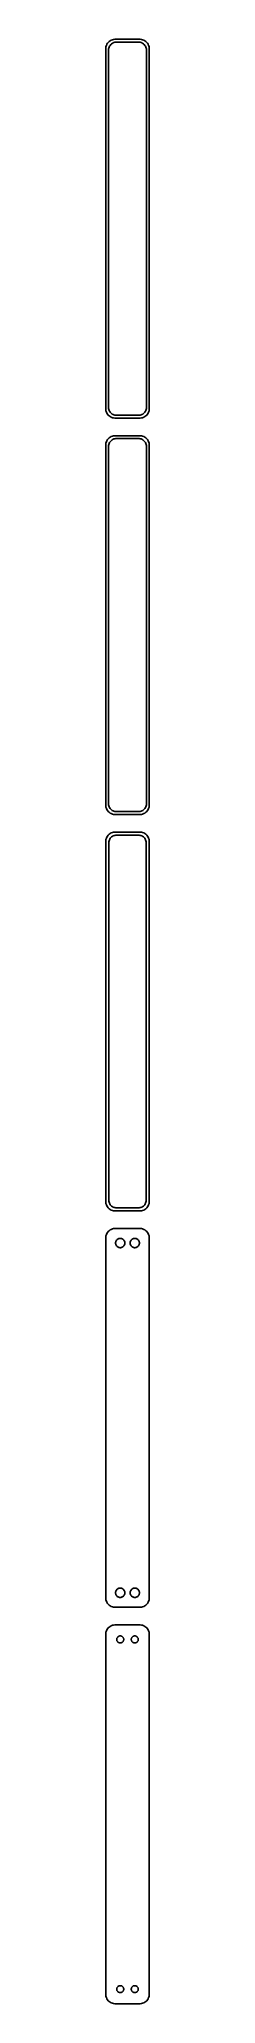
# Model space of a CAD drawing. Header units: metres. Extents: x -11 to 11, y 719 to 1729.
import ezdxf

# ---------------------------------------------------------------- set-up
doc = ezdxf.new("R2010")
doc.units = ezdxf.units.M

msp = doc.modelspace()

# ---------------------------------------------------------------- linework, layer by layer
for p, q in [((-8.37889, 1729.02), (-8.92912, 1728.72)), ((-7.79507, 1729.26), (-8.37889, 1729.02)), ((-7.1869, 1729.41), (-7.79507, 1729.26)), ((-6.56395, 1729.49), (-7.1869, 1729.41)), ((6.56395, 1729.49), (-6.56395, 1729.49)), ((7.1869, 1729.41), (6.56395, 1729.49)), ((7.79507, 1729.26), (7.1869, 1729.41)), ((8.37889, 1729.02), (7.79507, 1729.26)), ((8.92912, 1728.72), (8.37889, 1729.02)), ((-11.2106, 1725.13), (-11.25, 1724.5)), ((-11.25, 1724.5), (-11.25, 1539.5)), ((-11.0929, 1725.74), (-11.2106, 1725.13)), ((-10.8989, 1726.34), (-11.0929, 1725.74)), ((-10.6315, 1726.91), (-10.8989, 1726.34)), ((-10.2951, 1727.44), (-10.6315, 1726.91)), ((-9.89484, 1727.92), (-10.2951, 1727.44)), ((-9.43712, 1728.35), (-9.89484, 1727.92)), ((-9.75, 1724), (-9.71844, 1724.5)), ((-9.75, 1540), (-9.75, 1724)), ((-9.71844, 1724.5), (-9.62433, 1724.99)), ((-9.62433, 1724.99), (-9.4691, 1725.47)), ((-9.4691, 1725.47), (-9.25522, 1725.93)), ((-8.92912, 1728.72), (-9.43712, 1728.35)), ((-9.25522, 1725.93), (-8.98605, 1726.35)), ((-8.98605, 1726.35), (-8.66586, 1726.74)), ((-8.66586, 1726.74), (-8.29968, 1727.08)), ((-8.29968, 1727.08), (-7.8933, 1727.38)), ((-7.8933, 1727.38), (-7.45311, 1727.62)), ((-7.45311, 1727.62), (-6.98605, 1727.8)), ((-6.98605, 1727.8), (-6.49951, 1727.93)), ((-6.49951, 1727.93), (-6.00116, 1727.99)), ((-6.00116, 1727.99), (6.00116, 1727.99)), ((6.00116, 1727.99), (6.49951, 1727.93)), ((6.49951, 1727.93), (6.98605, 1727.8)), ((6.98605, 1727.8), (7.45311, 1727.62)), ((7.45311, 1727.62), (7.8933, 1727.38)), ((7.8933, 1727.38), (8.29968, 1727.08)), ((8.29968, 1727.08), (8.66586, 1726.74)), ((8.66586, 1726.74), (8.98605, 1726.35)), ((9.43712, 1728.35), (8.92912, 1728.72)), ((8.98605, 1726.35), (9.25522, 1725.93)), ((9.25522, 1725.93), (9.4691, 1725.47)), ((9.89484, 1727.92), (9.43712, 1728.35)), ((9.4691, 1725.47), (9.62433, 1724.99)), ((9.62433, 1724.99), (9.71844, 1724.5)), ((9.71844, 1724.5), (9.75, 1724)), ((9.75, 1724), (9.75, 1540)), ((10.2951, 1727.44), (9.89484, 1727.92)), ((10.6315, 1726.91), (10.2951, 1727.44)), ((10.8989, 1726.34), (10.6315, 1726.91)), ((11.0929, 1725.74), (10.8989, 1726.34)), ((11.2106, 1725.13), (11.0929, 1725.74)), ((11.25, 1724.5), (11.2106, 1725.13)), ((11.25, 1539.5), (11.25, 1724.5)), ((-11.25, 1539.5), (-11.2106, 1538.87)), ((-11.2106, 1538.87), (-11.0929, 1538.26)), ((-11.0929, 1538.26), (-10.8989, 1537.66)), ((-10.8989, 1537.66), (-10.6315, 1537.09)), ((-10.6315, 1537.09), (-10.2951, 1536.56)), ((-9.71844, 1539.5), (-9.75, 1540)), ((-9.62433, 1539.01), (-9.71844, 1539.5)), ((-9.4691, 1538.53), (-9.62433, 1539.01)), ((-9.25522, 1538.07), (-9.4691, 1538.53)), ((-8.98605, 1537.65), (-9.25522, 1538.07)), ((-8.66586, 1537.26), (-8.98605, 1537.65)), ((-8.29968, 1536.92), (-8.66586, 1537.26)), ((-7.8933, 1536.62), (-8.29968, 1536.92)), ((8.29968, 1536.92), (7.8933, 1536.62)), ((8.66586, 1537.26), (8.29968, 1536.92)), ((8.98605, 1537.65), (8.66586, 1537.26)), ((9.25522, 1538.07), (8.98605, 1537.65)), ((9.4691, 1538.53), (9.25522, 1538.07)), ((9.62433, 1539.01), (9.4691, 1538.53)), ((9.71844, 1539.5), (9.62433, 1539.01)), ((9.75, 1540), (9.71844, 1539.5)), ((10.2951, 1536.56), (10.6315, 1537.09)), ((10.6315, 1537.09), (10.8989, 1537.66)), ((10.8989, 1537.66), (11.0929, 1538.26)), ((11.0929, 1538.26), (11.2106, 1538.87)), ((11.2106, 1538.87), (11.25, 1539.5)), ((-10.2951, 1536.56), (-9.89484, 1536.08)), ((-9.89484, 1536.08), (-9.43712, 1535.65)), ((-9.43712, 1535.65), (-8.92912, 1535.28)), ((-8.92912, 1535.28), (-8.37889, 1534.98)), ((-8.37889, 1534.98), (-7.79507, 1534.74)), ((-7.45311, 1536.38), (-7.8933, 1536.62)), ((-7.79507, 1534.74), (-7.1869, 1534.59)), ((-6.98605, 1536.2), (-7.45311, 1536.38)), ((-7.1869, 1534.59), (-6.56395, 1534.51)), ((-6.49951, 1536.07), (-6.98605, 1536.2)), ((-6.56395, 1534.51), (6.56395, 1534.51)), ((-6.00116, 1536.01), (-6.49951, 1536.07)), ((6.00116, 1536.01), (-6.00116, 1536.01)), ((6.49951, 1536.07), (6.00116, 1536.01)), ((6.98605, 1536.2), (6.49951, 1536.07)), ((6.56395, 1534.51), (7.1869, 1534.59)), ((7.45311, 1536.38), (6.98605, 1536.2)), ((7.1869, 1534.59), (7.79507, 1534.74)), ((7.8933, 1536.62), (7.45311, 1536.38)), ((7.79507, 1534.74), (8.37889, 1534.98)), ((8.37889, 1534.98), (8.92912, 1535.28)), ((8.92912, 1535.28), (9.43712, 1535.65)), ((9.43712, 1535.65), (9.89484, 1536.08)), ((9.89484, 1536.08), (10.2951, 1536.56)), ((-11.2106, 1521.13), (-11.25, 1520.5)), ((-11.25, 1520.5), (-11.25, 1335.5)), ((-11.0929, 1521.74), (-11.2106, 1521.13)), ((-10.8989, 1522.34), (-11.0929, 1521.74)), ((-10.6315, 1522.91), (-10.8989, 1522.34)), ((-10.2951, 1523.44), (-10.6315, 1522.91)), ((-9.89484, 1523.92), (-10.2951, 1523.44)), ((-9.43712, 1524.35), (-9.89484, 1523.92)), ((-9.75, 1520), (-9.71844, 1520.5)), ((-9.75, 1336), (-9.75, 1520)), ((-9.71844, 1520.5), (-9.62433, 1520.99)), ((-9.62433, 1520.99), (-9.4691, 1521.47)), ((-9.4691, 1521.47), (-9.25522, 1521.93)), ((-8.92912, 1524.72), (-9.43712, 1524.35)), ((-9.25522, 1521.93), (-8.98605, 1522.35)), ((-8.98605, 1522.35), (-8.66586, 1522.74)), ((-8.37889, 1525.02), (-8.92912, 1524.72)), ((-8.66586, 1522.74), (-8.29968, 1523.08)), ((-7.79507, 1525.26), (-8.37889, 1525.02)), ((-8.29968, 1523.08), (-7.8933, 1523.38)), ((-7.8933, 1523.38), (-7.45311, 1523.62)), ((-7.1869, 1525.41), (-7.79507, 1525.26)), ((-7.45311, 1523.62), (-6.98605, 1523.8)), ((-6.56395, 1525.49), (-7.1869, 1525.41)), ((-6.98605, 1523.8), (-6.49951, 1523.93)), ((6.56395, 1525.49), (-6.56395, 1525.49)), ((-6.49951, 1523.93), (-6.00116, 1523.99)), ((-6.00116, 1523.99), (6.00116, 1523.99)), ((6.00116, 1523.99), (6.49951, 1523.93)), ((6.49951, 1523.93), (6.98605, 1523.8)), ((7.1869, 1525.41), (6.56395, 1525.49)), ((6.98605, 1523.8), (7.45311, 1523.62)), ((7.79507, 1525.26), (7.1869, 1525.41)), ((7.45311, 1523.62), (7.8933, 1523.38)), ((8.37889, 1525.02), (7.79507, 1525.26)), ((7.8933, 1523.38), (8.29968, 1523.08)), ((8.29968, 1523.08), (8.66586, 1522.74)), ((8.92912, 1524.72), (8.37889, 1525.02)), ((8.66586, 1522.74), (8.98605, 1522.35)), ((9.43712, 1524.35), (8.92912, 1524.72)), ((8.98605, 1522.35), (9.25522, 1521.93)), ((9.25522, 1521.93), (9.4691, 1521.47)), ((9.89484, 1523.92), (9.43712, 1524.35)), ((9.4691, 1521.47), (9.62433, 1520.99)), ((9.62433, 1520.99), (9.71844, 1520.5)), ((9.71844, 1520.5), (9.75, 1520)), ((9.75, 1520), (9.75, 1336)), ((10.2951, 1523.44), (9.89484, 1523.92)), ((10.6315, 1522.91), (10.2951, 1523.44)), ((10.8989, 1522.34), (10.6315, 1522.91)), ((11.0929, 1521.74), (10.8989, 1522.34)), ((11.2106, 1521.13), (11.0929, 1521.74)), ((11.25, 1520.5), (11.2106, 1521.13)), ((11.25, 1335.5), (11.25, 1520.5)), ((-11.25, 1335.5), (-11.2106, 1334.87)), ((-11.2106, 1334.87), (-11.0929, 1334.26)), ((-9.71844, 1335.5), (-9.75, 1336)), ((-9.62433, 1335.01), (-9.71844, 1335.5)), ((-9.4691, 1334.53), (-9.62433, 1335.01)), ((-9.25522, 1334.07), (-9.4691, 1334.53)), ((9.4691, 1334.53), (9.25522, 1334.07)), ((9.62433, 1335.01), (9.4691, 1334.53)), ((9.71844, 1335.5), (9.62433, 1335.01)), ((9.75, 1336), (9.71844, 1335.5)), ((11.0929, 1334.26), (11.2106, 1334.87)), ((11.2106, 1334.87), (11.25, 1335.5)), ((-11.0929, 1334.26), (-10.8989, 1333.66)), ((-10.8989, 1333.66), (-10.6315, 1333.09)), ((-10.6315, 1333.09), (-10.2951, 1332.56)), ((-10.2951, 1332.56), (-9.89484, 1332.08)), ((-9.89484, 1332.08), (-9.43712, 1331.65)), ((-9.43712, 1331.65), (-8.92912, 1331.28)), ((-8.98605, 1333.65), (-9.25522, 1334.07)), ((-8.66586, 1333.26), (-8.98605, 1333.65)), ((-8.92912, 1331.28), (-8.37889, 1330.98)), ((-8.29968, 1332.92), (-8.66586, 1333.26)), ((-8.37889, 1330.98), (-7.79507, 1330.74)), ((-7.8933, 1332.62), (-8.29968, 1332.92)), ((-7.45311, 1332.38), (-7.8933, 1332.62)), ((-7.79507, 1330.74), (-7.1869, 1330.59)), ((-6.98605, 1332.2), (-7.45311, 1332.38)), ((-7.1869, 1330.59), (-6.56395, 1330.51)), ((-6.49951, 1332.07), (-6.98605, 1332.2)), ((-6.56395, 1330.51), (6.56395, 1330.51)), ((-6.00116, 1332.01), (-6.49951, 1332.07)), ((6.00116, 1332.01), (-6.00116, 1332.01)), ((6.49951, 1332.07), (6.00116, 1332.01)), ((6.98605, 1332.2), (6.49951, 1332.07)), ((6.56395, 1330.51), (7.1869, 1330.59)), ((7.45311, 1332.38), (6.98605, 1332.2)), ((7.1869, 1330.59), (7.79507, 1330.74)), ((7.8933, 1332.62), (7.45311, 1332.38)), ((7.79507, 1330.74), (8.37889, 1330.98)), ((8.29968, 1332.92), (7.8933, 1332.62)), ((8.66586, 1333.26), (8.29968, 1332.92)), ((8.37889, 1330.98), (8.92912, 1331.28)), ((8.98605, 1333.65), (8.66586, 1333.26)), ((8.92912, 1331.28), (9.43712, 1331.65)), ((9.25522, 1334.07), (8.98605, 1333.65)), ((9.43712, 1331.65), (9.89484, 1332.08)), ((9.89484, 1332.08), (10.2951, 1332.56)), ((10.2951, 1332.56), (10.6315, 1333.09)), ((10.6315, 1333.09), (10.8989, 1333.66)), ((10.8989, 1333.66), (11.0929, 1334.26)), ((-11.2106, 1317.13), (-11.25, 1316.5)), ((-11.25, 1316.5), (-11.25, 1131.5)), ((-11.0929, 1317.74), (-11.2106, 1317.13)), ((-10.8989, 1318.34), (-11.0929, 1317.74)), ((-10.6315, 1318.91), (-10.8989, 1318.34)), ((-10.2951, 1319.44), (-10.6315, 1318.91)), ((-9.89484, 1319.92), (-10.2951, 1319.44)), ((-9.43712, 1320.35), (-9.89484, 1319.92)), ((-9.62262, 1316), (-9.59209, 1316.49)), ((-9.62262, 1132), (-9.62262, 1316)), ((-9.59209, 1316.49), (-9.50096, 1316.96)), ((-9.50096, 1316.96), (-9.35068, 1317.43)), ((-8.92912, 1320.72), (-9.43712, 1320.35)), ((-9.35068, 1317.43), (-9.1436, 1317.87)), ((-9.1436, 1317.87), (-8.88301, 1318.28)), ((-8.37889, 1321.02), (-8.92912, 1320.72)), ((-8.88301, 1318.28), (-8.57301, 1318.65)), ((-8.57301, 1318.65), (-8.21851, 1318.98)), ((-7.79507, 1321.26), (-8.37889, 1321.02)), ((-8.21851, 1318.98), (-7.82506, 1319.27)), ((-7.82506, 1319.27), (-7.39888, 1319.5)), ((-7.1869, 1321.41), (-7.79507, 1321.26)), ((-7.39888, 1319.5), (-6.9467, 1319.68)), ((-6.56395, 1321.49), (-7.1869, 1321.41)), ((-6.9467, 1319.68), (-6.47565, 1319.8)), ((6.56395, 1321.49), (-6.56395, 1321.49)), ((-6.47565, 1319.8), (-5.99316, 1319.86)), ((-5.99316, 1319.86), (5.99316, 1319.86)), ((5.99316, 1319.86), (6.47565, 1319.8)), ((6.47565, 1319.8), (6.9467, 1319.68)), ((7.1869, 1321.41), (6.56395, 1321.49)), ((6.9467, 1319.68), (7.39888, 1319.5)), ((7.79507, 1321.26), (7.1869, 1321.41)), ((7.39888, 1319.5), (7.82506, 1319.27)), ((8.37889, 1321.02), (7.79507, 1321.26)), ((7.82506, 1319.27), (8.21851, 1318.98)), ((8.21851, 1318.98), (8.57301, 1318.65)), ((8.92912, 1320.72), (8.37889, 1321.02)), ((8.57301, 1318.65), (8.88301, 1318.28)), ((8.88301, 1318.28), (9.1436, 1317.87)), ((9.43712, 1320.35), (8.92912, 1320.72)), ((9.1436, 1317.87), (9.35068, 1317.43)), ((9.35068, 1317.43), (9.50096, 1316.96)), ((9.89484, 1319.92), (9.43712, 1320.35)), ((9.50096, 1316.96), (9.59209, 1316.49)), ((9.59209, 1316.49), (9.62262, 1316)), ((9.62262, 1316), (9.62262, 1132)), ((10.2951, 1319.44), (9.89484, 1319.92)), ((10.6315, 1318.91), (10.2951, 1319.44)), ((10.8989, 1318.34), (10.6315, 1318.91)), ((11.0929, 1317.74), (10.8989, 1318.34)), ((11.2106, 1317.13), (11.0929, 1317.74)), ((11.25, 1316.5), (11.2106, 1317.13)), ((11.25, 1131.5), (11.25, 1316.5)), ((-11.25, 1131.5), (-11.2106, 1130.87)), ((-11.2106, 1130.87), (-11.0929, 1130.26)), ((-11.0929, 1130.26), (-10.8989, 1129.66)), ((-10.8989, 1129.66), (-10.6315, 1129.09)), ((-10.6315, 1129.09), (-10.2951, 1128.56)), ((-10.2951, 1128.56), (-9.89484, 1128.08)), ((-9.89484, 1128.08), (-9.43712, 1127.65)), ((-9.59209, 1131.51), (-9.62262, 1132)), ((-9.50096, 1131.04), (-9.59209, 1131.51)), ((-9.35068, 1130.57), (-9.50096, 1131.04)), ((-9.43712, 1127.65), (-8.92912, 1127.28)), ((-9.1436, 1130.13), (-9.35068, 1130.57)), ((-8.88301, 1129.72), (-9.1436, 1130.13)), ((-8.92912, 1127.28), (-8.37889, 1126.98)), ((-8.57301, 1129.35), (-8.88301, 1129.72)), ((-8.21851, 1129.02), (-8.57301, 1129.35)), ((-8.37889, 1126.98), (-7.79507, 1126.74)), ((-7.82506, 1128.73), (-8.21851, 1129.02)), ((-7.39888, 1128.5), (-7.82506, 1128.73)), ((-7.79507, 1126.74), (-7.1869, 1126.59)), ((-6.9467, 1128.32), (-7.39888, 1128.5)), ((-7.1869, 1126.59), (-6.56395, 1126.51)), ((-6.47565, 1128.2), (-6.9467, 1128.32)), ((-6.56395, 1126.51), (6.56395, 1126.51)), ((-5.99316, 1128.14), (-6.47565, 1128.2)), ((5.99316, 1128.14), (-5.99316, 1128.14)), ((6.47565, 1128.2), (5.99316, 1128.14)), ((6.9467, 1128.32), (6.47565, 1128.2)), ((6.56395, 1126.51), (7.1869, 1126.59)), ((7.39888, 1128.5), (6.9467, 1128.32)), ((7.1869, 1126.59), (7.79507, 1126.74)), ((7.82506, 1128.73), (7.39888, 1128.5)), ((7.79507, 1126.74), (8.37889, 1126.98)), ((8.21851, 1129.02), (7.82506, 1128.73)), ((8.57301, 1129.35), (8.21851, 1129.02)), ((8.37889, 1126.98), (8.92912, 1127.28)), ((8.88301, 1129.72), (8.57301, 1129.35)), ((9.1436, 1130.13), (8.88301, 1129.72)), ((8.92912, 1127.28), (9.43712, 1127.65)), ((9.35068, 1130.57), (9.1436, 1130.13)), ((9.50096, 1131.04), (9.35068, 1130.57)), ((9.43712, 1127.65), (9.89484, 1128.08)), ((9.59209, 1131.51), (9.50096, 1131.04)), ((9.62262, 1132), (9.59209, 1131.51)), ((9.89484, 1128.08), (10.2951, 1128.56)), ((10.2951, 1128.56), (10.6315, 1129.09)), ((10.6315, 1129.09), (10.8989, 1129.66)), ((10.8989, 1129.66), (11.0929, 1130.26)), ((11.0929, 1130.26), (11.2106, 1130.87)), ((11.2106, 1130.87), (11.25, 1131.5)), ((-11.2106, 1113.13), (-11.25, 1112.5)), ((-11.25, 1112.5), (-11.25, 927.5)), ((-11.0929, 1113.74), (-11.2106, 1113.13)), ((-10.8989, 1114.34), (-11.0929, 1113.74)), ((-10.6315, 1114.91), (-10.8989, 1114.34)), ((-10.2951, 1115.44), (-10.6315, 1114.91)), ((-9.89484, 1115.92), (-10.2951, 1115.44)), ((-9.43712, 1116.35), (-9.89484, 1115.92)), ((-8.92912, 1116.72), (-9.43712, 1116.35)), ((-8.37889, 1117.02), (-8.92912, 1116.72)), ((-7.79507, 1117.26), (-8.37889, 1117.02)), ((-7.1869, 1117.41), (-7.79507, 1117.26)), ((-6.56395, 1117.49), (-7.1869, 1117.41)), ((6.56395, 1117.49), (-6.56395, 1117.49)), ((-5.03598, 1112.03), (-4.77187, 1112.17)), ((-4.77187, 1112.17), (-4.49164, 1112.28)), ((-4.49164, 1112.28), (-4.19971, 1112.36)), ((-4.19971, 1112.36), (-3.9007, 1112.4)), ((-3.9007, 1112.4), (-3.59929, 1112.4)), ((-3.59929, 1112.4), (-3.30028, 1112.36)), ((-3.30028, 1112.36), (-3.00835, 1112.28)), ((-3.00835, 1112.28), (-2.72812, 1112.17)), ((-2.72812, 1112.17), (-2.464, 1112.03)), ((2.464, 1112.03), (2.72812, 1112.17)), ((2.72812, 1112.17), (3.00835, 1112.28)), ((3.00835, 1112.28), (3.30028, 1112.36)), ((3.30028, 1112.36), (3.59929, 1112.4)), ((3.59929, 1112.4), (3.9007, 1112.4)), ((3.9007, 1112.4), (4.19971, 1112.36)), ((4.19971, 1112.36), (4.49164, 1112.28)), ((4.49164, 1112.28), (4.77187, 1112.17)), ((4.77187, 1112.17), (5.03598, 1112.03)), ((7.1869, 1117.41), (6.56395, 1117.49)), ((7.79507, 1117.26), (7.1869, 1117.41)), ((8.37889, 1117.02), (7.79507, 1117.26)), ((8.92912, 1116.72), (8.37889, 1117.02)), ((9.43712, 1116.35), (8.92912, 1116.72)), ((9.89484, 1115.92), (9.43712, 1116.35)), ((10.2951, 1115.44), (9.89484, 1115.92)), ((10.6315, 1114.91), (10.2951, 1115.44)), ((10.8989, 1114.34), (10.6315, 1114.91)), ((11.0929, 1113.74), (10.8989, 1114.34)), ((11.2106, 1113.13), (11.0929, 1113.74)), ((11.25, 1112.5), (11.2106, 1113.13)), ((11.25, 927.5), (11.25, 1112.5)), ((-6.14999, 1110), (-6.13107, 1110.3)), ((-6.13107, 1109.7), (-6.14999, 1110)), ((-6.13107, 1110.3), (-6.07458, 1110.6)), ((-6.07458, 1109.4), (-6.13107, 1109.7)), ((-6.07458, 1110.6), (-5.98146, 1110.88)), ((-5.98146, 1109.12), (-6.07458, 1109.4)), ((-5.98146, 1110.88), (-5.85313, 1111.16)), ((-5.85313, 1108.84), (-5.98146, 1109.12)), ((-5.85313, 1111.16), (-5.69164, 1111.41)), ((-5.69164, 1108.59), (-5.85313, 1108.84)), ((-5.69164, 1111.41), (-5.49951, 1111.64)), ((-5.49951, 1108.36), (-5.69164, 1108.59)), ((-5.49951, 1111.64), (-5.27982, 1111.85)), ((-5.27982, 1108.15), (-5.49951, 1108.36)), ((-5.27982, 1111.85), (-5.03598, 1112.03)), ((-5.03598, 1107.97), (-5.27982, 1108.15)), ((-4.77187, 1107.83), (-5.03598, 1107.97)), ((-4.49164, 1107.72), (-4.77187, 1107.83)), ((-4.19971, 1107.64), (-4.49164, 1107.72)), ((-3.9007, 1107.6), (-4.19971, 1107.64)), ((-3.59929, 1107.6), (-3.9007, 1107.6)), ((-3.30028, 1107.64), (-3.59929, 1107.6)), ((-3.00835, 1107.72), (-3.30028, 1107.64)), ((-2.72812, 1107.83), (-3.00835, 1107.72)), ((-2.464, 1107.97), (-2.72812, 1107.83)), ((-2.464, 1112.03), (-2.22017, 1111.85)), ((-2.22017, 1108.15), (-2.464, 1107.97)), ((-2.22017, 1111.85), (-2.00047, 1111.64)), ((-2.00047, 1108.36), (-2.22017, 1108.15)), ((-2.00047, 1111.64), (-1.80835, 1111.41)), ((-1.80835, 1108.59), (-2.00047, 1108.36)), ((-1.80835, 1111.41), (-1.64685, 1111.16)), ((-1.64685, 1108.84), (-1.80835, 1108.59)), ((-1.64685, 1111.16), (-1.51852, 1110.88)), ((-1.51852, 1109.12), (-1.64685, 1108.84)), ((-1.51852, 1110.88), (-1.4254, 1110.6)), ((-1.4254, 1109.4), (-1.51852, 1109.12)), ((-1.4254, 1110.6), (-1.36891, 1110.3)), ((-1.36891, 1109.7), (-1.4254, 1109.4)), ((-1.36891, 1110.3), (-1.34999, 1110)), ((-1.34999, 1110), (-1.36891, 1109.7)), ((1.34999, 1110), (1.36891, 1110.3)), ((1.36891, 1109.7), (1.34999, 1110)), ((1.36891, 1110.3), (1.4254, 1110.6)), ((1.4254, 1109.4), (1.36891, 1109.7)), ((1.4254, 1110.6), (1.51852, 1110.88)), ((1.51852, 1109.12), (1.4254, 1109.4)), ((1.51852, 1110.88), (1.64685, 1111.16)), ((1.64685, 1108.84), (1.51852, 1109.12)), ((1.64685, 1111.16), (1.80835, 1111.41)), ((1.80835, 1108.59), (1.64685, 1108.84)), ((1.80835, 1111.41), (2.00047, 1111.64)), ((2.00047, 1108.36), (1.80835, 1108.59)), ((2.00047, 1111.64), (2.22017, 1111.85)), ((2.22017, 1108.15), (2.00047, 1108.36)), ((2.22017, 1111.85), (2.464, 1112.03)), ((2.464, 1107.97), (2.22017, 1108.15)), ((2.72812, 1107.83), (2.464, 1107.97)), ((3.00835, 1107.72), (2.72812, 1107.83)), ((3.30028, 1107.64), (3.00835, 1107.72)), ((3.59929, 1107.6), (3.30028, 1107.64)), ((3.9007, 1107.6), (3.59929, 1107.6)), ((4.19971, 1107.64), (3.9007, 1107.6)), ((4.49164, 1107.72), (4.19971, 1107.64)), ((4.77187, 1107.83), (4.49164, 1107.72)), ((5.03598, 1107.97), (4.77187, 1107.83)), ((5.03598, 1112.03), (5.27982, 1111.85)), ((5.27982, 1108.15), (5.03598, 1107.97)), ((5.27982, 1111.85), (5.49951, 1111.64)), ((5.49951, 1108.36), (5.27982, 1108.15)), ((5.49951, 1111.64), (5.69164, 1111.41)), ((5.69164, 1108.59), (5.49951, 1108.36)), ((5.69164, 1111.41), (5.85313, 1111.16)), ((5.85313, 1108.84), (5.69164, 1108.59)), ((5.85313, 1111.16), (5.98146, 1110.88)), ((5.98146, 1109.12), (5.85313, 1108.84)), ((5.98146, 1110.88), (6.07458, 1110.6)), ((6.07458, 1109.4), (5.98146, 1109.12)), ((6.07458, 1110.6), (6.13107, 1110.3)), ((6.13107, 1109.7), (6.07458, 1109.4)), ((6.13107, 1110.3), (6.14999, 1110)), ((6.14999, 1110), (6.13107, 1109.7)), ((-6.14999, 930), (-6.13107, 930.301)), ((-6.13107, 930.301), (-6.07458, 930.597)), ((-6.07458, 930.597), (-5.98146, 930.883)), ((-5.98146, 930.883), (-5.85313, 931.156)), ((-5.85313, 931.156), (-5.69164, 931.411)), ((-5.69164, 931.411), (-5.49951, 931.643)), ((-5.49951, 931.643), (-5.27982, 931.849)), ((-5.27982, 931.849), (-5.03598, 932.026)), ((-5.03598, 932.026), (-4.77187, 932.172)), ((-4.77187, 932.172), (-4.49164, 932.283)), ((-4.49164, 932.283), (-4.19971, 932.357)), ((-4.19971, 932.357), (-3.9007, 932.395)), ((-3.9007, 932.395), (-3.59929, 932.395)), ((-3.59929, 932.395), (-3.30028, 932.357)), ((-3.30028, 932.357), (-3.00835, 932.283)), ((-3.00835, 932.283), (-2.72812, 932.172)), ((-2.72812, 932.172), (-2.464, 932.026)), ((-2.464, 932.026), (-2.22017, 931.849)), ((-2.22017, 931.849), (-2.00047, 931.643)), ((-2.00047, 931.643), (-1.80835, 931.411)), ((-1.80835, 931.411), (-1.64685, 931.156)), ((-1.64685, 931.156), (-1.51852, 930.883)), ((-1.51852, 930.883), (-1.4254, 930.597)), ((-1.4254, 930.597), (-1.36891, 930.301)), ((-1.36891, 930.301), (-1.34999, 930)), ((1.34999, 930), (1.36891, 930.301)), ((1.36891, 930.301), (1.4254, 930.597)), ((1.4254, 930.597), (1.51852, 930.883)), ((1.51852, 930.883), (1.64685, 931.156)), ((1.64685, 931.156), (1.80835, 931.411)), ((1.80835, 931.411), (2.00047, 931.643)), ((2.00047, 931.643), (2.22017, 931.849)), ((2.22017, 931.849), (2.464, 932.026)), ((2.464, 932.026), (2.72812, 932.172)), ((2.72812, 932.172), (3.00835, 932.283)), ((3.00835, 932.283), (3.30028, 932.357)), ((3.30028, 932.357), (3.59929, 932.395)), ((3.59929, 932.395), (3.9007, 932.395)), ((3.9007, 932.395), (4.19971, 932.357)), ((4.19971, 932.357), (4.49164, 932.283)), ((4.49164, 932.283), (4.77187, 932.172)), ((4.77187, 932.172), (5.03598, 932.026)), ((5.03598, 932.026), (5.27982, 931.849)), ((5.27982, 931.849), (5.49951, 931.643)), ((5.49951, 931.643), (5.69164, 931.411)), ((5.69164, 931.411), (5.85313, 931.156)), ((5.85313, 931.156), (5.98146, 930.883)), ((5.98146, 930.883), (6.07458, 930.597)), ((6.07458, 930.597), (6.13107, 930.301)), ((6.13107, 930.301), (6.14999, 930)), ((-11.25, 927.5), (-11.2106, 926.873)), ((-11.2106, 926.873), (-11.0929, 926.257)), ((-11.0929, 926.257), (-10.8989, 925.659)), ((-10.8989, 925.659), (-10.6315, 925.091)), ((-10.6315, 925.091), (-10.2951, 924.561)), ((-10.2951, 924.561), (-9.89484, 924.077)), ((-9.89484, 924.077), (-9.43712, 923.647)), ((-9.43712, 923.647), (-8.92912, 923.278)), ((-8.92912, 923.278), (-8.37889, 922.976)), ((-8.37889, 922.976), (-7.79507, 922.745)), ((-7.79507, 922.745), (-7.1869, 922.589)), ((-7.1869, 922.589), (-6.56395, 922.51)), ((-6.56395, 922.51), (6.56395, 922.51)), ((-6.13107, 929.699), (-6.14999, 930)), ((-6.07458, 929.403), (-6.13107, 929.699)), ((-5.98146, 929.117), (-6.07458, 929.403)), ((-5.85313, 928.844), (-5.98146, 929.117)), ((-5.69164, 928.589), (-5.85313, 928.844)), ((-5.49951, 928.357), (-5.69164, 928.589)), ((-5.27982, 928.151), (-5.49951, 928.357)), ((-5.03598, 927.974), (-5.27982, 928.151)), ((-4.77187, 927.828), (-5.03598, 927.974)), ((-4.49164, 927.717), (-4.77187, 927.828)), ((-4.19971, 927.643), (-4.49164, 927.717)), ((-3.9007, 927.605), (-4.19971, 927.643)), ((-3.59929, 927.605), (-3.9007, 927.605)), ((-3.30028, 927.643), (-3.59929, 927.605)), ((-3.00835, 927.717), (-3.30028, 927.643)), ((-2.72812, 927.828), (-3.00835, 927.717)), ((-2.464, 927.974), (-2.72812, 927.828)), ((-2.22017, 928.151), (-2.464, 927.974)), ((-2.00047, 928.357), (-2.22017, 928.151)), ((-1.80835, 928.589), (-2.00047, 928.357)), ((-1.64685, 928.844), (-1.80835, 928.589)), ((-1.51852, 929.117), (-1.64685, 928.844)), ((-1.4254, 929.403), (-1.51852, 929.117)), ((-1.36891, 929.699), (-1.4254, 929.403)), ((-1.34999, 930), (-1.36891, 929.699)), ((1.36891, 929.699), (1.34999, 930)), ((1.4254, 929.403), (1.36891, 929.699)), ((1.51852, 929.117), (1.4254, 929.403)), ((1.64685, 928.844), (1.51852, 929.117)), ((1.80835, 928.589), (1.64685, 928.844)), ((2.00047, 928.357), (1.80835, 928.589)), ((2.22017, 928.151), (2.00047, 928.357)), ((2.464, 927.974), (2.22017, 928.151)), ((2.72812, 927.828), (2.464, 927.974)), ((3.00835, 927.717), (2.72812, 927.828)), ((3.30028, 927.643), (3.00835, 927.717)), ((3.59929, 927.605), (3.30028, 927.643)), ((3.9007, 927.605), (3.59929, 927.605)), ((4.19971, 927.643), (3.9007, 927.605)), ((4.49164, 927.717), (4.19971, 927.643)), ((4.77187, 927.828), (4.49164, 927.717)), ((5.03598, 927.974), (4.77187, 927.828)), ((5.27982, 928.151), (5.03598, 927.974)), ((5.49951, 928.357), (5.27982, 928.151)), ((5.69164, 928.589), (5.49951, 928.357)), ((5.85313, 928.844), (5.69164, 928.589)), ((5.98146, 929.117), (5.85313, 928.844)), ((6.07458, 929.403), (5.98146, 929.117)), ((6.13107, 929.699), (6.07458, 929.403)), ((6.14999, 930), (6.13107, 929.699)), ((6.56395, 922.51), (7.1869, 922.589)), ((7.1869, 922.589), (7.79507, 922.745)), ((7.79507, 922.745), (8.37889, 922.976)), ((8.37889, 922.976), (8.92912, 923.278)), ((8.92912, 923.278), (9.43712, 923.647)), ((9.43712, 923.647), (9.89484, 924.077)), ((9.89484, 924.077), (10.2951, 924.561)), ((10.2951, 924.561), (10.6315, 925.091)), ((10.6315, 925.091), (10.8989, 925.659)), ((10.8989, 925.659), (11.0929, 926.257)), ((11.0929, 926.257), (11.2106, 926.873)), ((11.2106, 926.873), (11.25, 927.5)), ((-10.8989, 910.341), (-11.0929, 909.743)), ((-10.6315, 910.909), (-10.8989, 910.341)), ((-10.2951, 911.439), (-10.6315, 910.909)), ((-9.89484, 911.923), (-10.2951, 911.439)), ((-9.43712, 912.353), (-9.89484, 911.923)), ((-8.92912, 912.722), (-9.43712, 912.353)), ((-8.37889, 913.024), (-8.92912, 912.722)), ((-7.79507, 913.255), (-8.37889, 913.024)), ((-7.1869, 913.411), (-7.79507, 913.255)), ((-6.56395, 913.49), (-7.1869, 913.411)), ((6.56395, 913.49), (-6.56395, 913.49)), ((7.1869, 913.411), (6.56395, 913.49)), ((7.79507, 913.255), (7.1869, 913.411)), ((8.37889, 913.024), (7.79507, 913.255)), ((8.92912, 912.722), (8.37889, 913.024)), ((9.43712, 912.353), (8.92912, 912.722)), ((9.89484, 911.923), (9.43712, 912.353)), ((10.2951, 911.439), (9.89484, 911.923)), ((10.6315, 910.909), (10.2951, 911.439)), ((10.8989, 910.341), (10.6315, 910.909)), ((11.0929, 909.743), (10.8989, 910.341)), ((-11.2106, 909.127), (-11.25, 908.5)), ((-11.25, 908.5), (-11.25, 723.5)), ((-11.0929, 909.743), (-11.2106, 909.127)), ((-5.54999, 906), (-5.5358, 906.226)), ((-5.5358, 905.774), (-5.54999, 906)), ((-5.5358, 906.226), (-5.49344, 906.448)), ((-5.49344, 905.552), (-5.5358, 905.774)), ((-5.49344, 906.448), (-5.42358, 906.663)), ((-5.42358, 905.337), (-5.49344, 905.552)), ((-5.42358, 906.663), (-5.32735, 906.867)), ((-5.32735, 905.133), (-5.42358, 905.337)), ((-5.32735, 906.867), (-5.20622, 907.058)), ((-5.20622, 904.942), (-5.32735, 905.133)), ((-5.20622, 907.058), (-5.06213, 907.232)), ((-5.06213, 904.768), (-5.20622, 904.942)), ((-5.06213, 907.232), (-4.89735, 907.387)), ((-4.89735, 904.613), (-5.06213, 904.768)), ((-4.89735, 907.387), (-4.71448, 907.52)), ((-4.71448, 904.48), (-4.89735, 904.613)), ((-4.71448, 907.52), (-4.51639, 907.629)), ((-4.51639, 904.371), (-4.71448, 904.48)), ((-4.51639, 907.629), (-4.30623, 907.712)), ((-4.30623, 904.288), (-4.51639, 904.371)), ((-4.30623, 907.712), (-4.08728, 907.768)), ((-4.08728, 904.232), (-4.30623, 904.288)), ((-4.08728, 907.768), (-3.86302, 907.796)), ((-3.86302, 904.204), (-4.08728, 904.232)), ((-3.86302, 907.796), (-3.63696, 907.796)), ((-3.63696, 904.204), (-3.86302, 904.204)), ((-3.63696, 907.796), (-3.4127, 907.768)), ((-3.4127, 904.232), (-3.63696, 904.204)), ((-3.4127, 907.768), (-3.19376, 907.712)), ((-3.19376, 904.288), (-3.4127, 904.232)), ((-3.19376, 907.712), (-2.9836, 907.629)), ((-2.9836, 904.371), (-3.19376, 904.288)), ((-2.9836, 907.629), (-2.78551, 907.52)), ((-2.78551, 904.48), (-2.9836, 904.371)), ((-2.78551, 907.52), (-2.60263, 907.387)), ((-2.60263, 904.613), (-2.78551, 904.48)), ((-2.60263, 907.387), (-2.43785, 907.232)), ((-2.43785, 904.768), (-2.60263, 904.613)), ((-2.43785, 907.232), (-2.29376, 907.058)), ((-2.29376, 904.942), (-2.43785, 904.768)), ((-2.29376, 907.058), (-2.17264, 906.867)), ((-2.17264, 905.133), (-2.29376, 904.942)), ((-2.17264, 906.867), (-2.0764, 906.663)), ((-2.0764, 905.337), (-2.17264, 905.133)), ((-2.0764, 906.663), (-2.00655, 906.448)), ((-2.00655, 905.552), (-2.0764, 905.337)), ((-2.00655, 906.448), (-1.96419, 906.226)), ((-1.96419, 905.774), (-2.00655, 905.552)), ((-1.96419, 906.226), (-1.95, 906)), ((-1.95, 906), (-1.96419, 905.774)), ((1.95, 906), (1.96419, 906.226)), ((1.96419, 905.774), (1.95, 906)), ((1.96419, 906.226), (2.00655, 906.448)), ((2.00655, 905.552), (1.96419, 905.774)), ((2.00655, 906.448), (2.0764, 906.663)), ((2.0764, 905.337), (2.00655, 905.552)), ((2.0764, 906.663), (2.17264, 906.867)), ((2.17264, 905.133), (2.0764, 905.337)), ((2.17264, 906.867), (2.29376, 907.058)), ((2.29376, 904.942), (2.17264, 905.133)), ((2.29376, 907.058), (2.43785, 907.232)), ((2.43785, 904.768), (2.29376, 904.942)), ((2.43785, 907.232), (2.60263, 907.387)), ((2.60263, 904.613), (2.43785, 904.768)), ((2.60263, 907.387), (2.78551, 907.52)), ((2.78551, 904.48), (2.60263, 904.613)), ((2.78551, 907.52), (2.9836, 907.629)), ((2.9836, 904.371), (2.78551, 904.48)), ((2.9836, 907.629), (3.19376, 907.712)), ((3.19376, 904.288), (2.9836, 904.371)), ((3.19376, 907.712), (3.4127, 907.768)), ((3.4127, 904.232), (3.19376, 904.288)), ((3.4127, 907.768), (3.63696, 907.796)), ((3.63696, 904.204), (3.4127, 904.232)), ((3.63696, 907.796), (3.86302, 907.796)), ((3.86302, 904.204), (3.63696, 904.204)), ((3.86302, 907.796), (4.08728, 907.768)), ((4.08728, 904.232), (3.86302, 904.204)), ((4.08728, 907.768), (4.30623, 907.712)), ((4.30623, 904.288), (4.08728, 904.232)), ((4.30623, 907.712), (4.51639, 907.629)), ((4.51639, 904.371), (4.30623, 904.288)), ((4.51639, 907.629), (4.71448, 907.52)), ((4.71448, 904.48), (4.51639, 904.371)), ((4.71448, 907.52), (4.89735, 907.387)), ((4.89735, 904.613), (4.71448, 904.48)), ((4.89735, 907.387), (5.06213, 907.232)), ((5.06213, 904.768), (4.89735, 904.613)), ((5.06213, 907.232), (5.20622, 907.058)), ((5.20622, 904.942), (5.06213, 904.768)), ((5.20622, 907.058), (5.32735, 906.867)), ((5.32735, 905.133), (5.20622, 904.942)), ((5.32735, 906.867), (5.42358, 906.663)), ((5.42358, 905.337), (5.32735, 905.133)), ((5.42358, 906.663), (5.49344, 906.448)), ((5.49344, 905.552), (5.42358, 905.337)), ((5.49344, 906.448), (5.5358, 906.226)), ((5.5358, 905.774), (5.49344, 905.552)), ((5.5358, 906.226), (5.54999, 906)), ((5.54999, 906), (5.5358, 905.774)), ((11.2106, 909.127), (11.0929, 909.743)), ((11.25, 908.5), (11.2106, 909.127)), ((11.25, 723.5), (11.25, 908.5)), ((-11.25, 723.5), (-11.2106, 722.873)), ((-11.2106, 722.873), (-11.0929, 722.257)), ((-11.0929, 722.257), (-10.8989, 721.659)), ((-10.8989, 721.659), (-10.6315, 721.091)), ((-10.6315, 721.091), (-10.2951, 720.561)), ((-10.2951, 720.561), (-9.89484, 720.077)), ((-9.89484, 720.077), (-9.43712, 719.647)), ((-9.43712, 719.647), (-8.92912, 719.278)), ((-8.92912, 719.278), (-8.37889, 718.976)), ((-8.37889, 718.976), (-7.79507, 718.745)), ((-7.79507, 718.745), (-7.1869, 718.589)), ((-7.1869, 718.589), (-6.56395, 718.51)), ((-6.56395, 718.51), (6.56395, 718.51)), ((-5.54999, 726), (-5.5358, 726.226)), ((-5.5358, 725.774), (-5.54999, 726)), ((-5.5358, 726.226), (-5.49344, 726.448)), ((-5.49344, 725.552), (-5.5358, 725.774)), ((-5.49344, 726.448), (-5.42358, 726.663)), ((-5.42358, 725.337), (-5.49344, 725.552)), ((-5.42358, 726.663), (-5.32735, 726.867)), ((-5.32735, 725.133), (-5.42358, 725.337)), ((-5.32735, 726.867), (-5.20622, 727.058)), ((-5.20622, 724.942), (-5.32735, 725.133)), ((-5.20622, 727.058), (-5.06213, 727.232)), ((-5.06213, 724.768), (-5.20622, 724.942)), ((-5.06213, 727.232), (-4.89735, 727.387)), ((-4.89735, 724.613), (-5.06213, 724.768)), ((-4.89735, 727.387), (-4.71448, 727.52)), ((-4.71448, 724.48), (-4.89735, 724.613)), ((-4.71448, 727.52), (-4.51639, 727.629)), ((-4.51639, 724.371), (-4.71448, 724.48)), ((-4.51639, 727.629), (-4.30623, 727.712)), ((-4.30623, 724.288), (-4.51639, 724.371)), ((-4.30623, 727.712), (-4.08728, 727.768)), ((-4.08728, 724.232), (-4.30623, 724.288)), ((-4.08728, 727.768), (-3.86302, 727.796)), ((-3.86302, 724.204), (-4.08728, 724.232)), ((-3.86302, 727.796), (-3.63696, 727.796)), ((-3.63696, 724.204), (-3.86302, 724.204)), ((-3.63696, 727.796), (-3.4127, 727.768)), ((-3.4127, 724.232), (-3.63696, 724.204)), ((-3.4127, 727.768), (-3.19376, 727.712)), ((-3.19376, 724.288), (-3.4127, 724.232)), ((-3.19376, 727.712), (-2.9836, 727.629)), ((-2.9836, 724.371), (-3.19376, 724.288)), ((-2.9836, 727.629), (-2.78551, 727.52)), ((-2.78551, 724.48), (-2.9836, 724.371)), ((-2.78551, 727.52), (-2.60263, 727.387)), ((-2.60263, 724.613), (-2.78551, 724.48)), ((-2.60263, 727.387), (-2.43785, 727.232)), ((-2.43785, 724.768), (-2.60263, 724.613)), ((-2.43785, 727.232), (-2.29376, 727.058)), ((-2.29376, 724.942), (-2.43785, 724.768)), ((-2.29376, 727.058), (-2.17264, 726.867)), ((-2.17264, 725.133), (-2.29376, 724.942)), ((-2.17264, 726.867), (-2.0764, 726.663)), ((-2.0764, 725.337), (-2.17264, 725.133)), ((-2.0764, 726.663), (-2.00655, 726.448)), ((-2.00655, 725.552), (-2.0764, 725.337)), ((-2.00655, 726.448), (-1.96419, 726.226)), ((-1.96419, 725.774), (-2.00655, 725.552)), ((-1.96419, 726.226), (-1.95, 726)), ((-1.95, 726), (-1.96419, 725.774)), ((1.95, 726), (1.96419, 726.226)), ((1.96419, 725.774), (1.95, 726)), ((1.96419, 726.226), (2.00655, 726.448)), ((2.00655, 725.552), (1.96419, 725.774)), ((2.00655, 726.448), (2.0764, 726.663)), ((2.0764, 725.337), (2.00655, 725.552)), ((2.0764, 726.663), (2.17264, 726.867)), ((2.17264, 725.133), (2.0764, 725.337)), ((2.17264, 726.867), (2.29376, 727.058)), ((2.29376, 724.942), (2.17264, 725.133)), ((2.29376, 727.058), (2.43785, 727.232)), ((2.43785, 724.768), (2.29376, 724.942)), ((2.43785, 727.232), (2.60263, 727.387)), ((2.60263, 724.613), (2.43785, 724.768)), ((2.60263, 727.387), (2.78551, 727.52)), ((2.78551, 724.48), (2.60263, 724.613)), ((2.78551, 727.52), (2.9836, 727.629)), ((2.9836, 724.371), (2.78551, 724.48)), ((2.9836, 727.629), (3.19376, 727.712)), ((3.19376, 724.288), (2.9836, 724.371)), ((3.19376, 727.712), (3.4127, 727.768)), ((3.4127, 724.232), (3.19376, 724.288)), ((3.4127, 727.768), (3.63696, 727.796)), ((3.63696, 724.204), (3.4127, 724.232)), ((3.63696, 727.796), (3.86302, 727.796)), ((3.86302, 724.204), (3.63696, 724.204)), ((3.86302, 727.796), (4.08728, 727.768)), ((4.08728, 724.232), (3.86302, 724.204)), ((4.08728, 727.768), (4.30623, 727.712)), ((4.30623, 724.288), (4.08728, 724.232)), ((4.30623, 727.712), (4.51639, 727.629)), ((4.51639, 724.371), (4.30623, 724.288)), ((4.51639, 727.629), (4.71448, 727.52)), ((4.71448, 724.48), (4.51639, 724.371)), ((4.71448, 727.52), (4.89735, 727.387)), ((4.89735, 724.613), (4.71448, 724.48)), ((4.89735, 727.387), (5.06213, 727.232)), ((5.06213, 724.768), (4.89735, 724.613)), ((5.06213, 727.232), (5.20622, 727.058)), ((5.20622, 724.942), (5.06213, 724.768)), ((5.20622, 727.058), (5.32735, 726.867)), ((5.32735, 725.133), (5.20622, 724.942)), ((5.32735, 726.867), (5.42358, 726.663)), ((5.42358, 725.337), (5.32735, 725.133)), ((5.42358, 726.663), (5.49344, 726.448)), ((5.49344, 725.552), (5.42358, 725.337)), ((5.49344, 726.448), (5.5358, 726.226)), ((5.5358, 725.774), (5.49344, 725.552)), ((5.5358, 726.226), (5.54999, 726)), ((5.54999, 726), (5.5358, 725.774)), ((6.56395, 718.51), (7.1869, 718.589)), ((7.1869, 718.589), (7.79507, 718.745)), ((7.79507, 718.745), (8.37889, 718.976)), ((8.37889, 718.976), (8.92912, 719.278)), ((8.92912, 719.278), (9.43712, 719.647)), ((9.43712, 719.647), (9.89484, 720.077)), ((9.89484, 720.077), (10.2951, 720.561)), ((10.2951, 720.561), (10.6315, 721.091)), ((10.6315, 721.091), (10.8989, 721.659)), ((10.8989, 721.659), (11.0929, 722.257)), ((11.0929, 722.257), (11.2106, 722.873)), ((11.2106, 722.873), (11.25, 723.5))]:
    msp.add_line(p, q)

doc.saveas('drawing.dxf')
